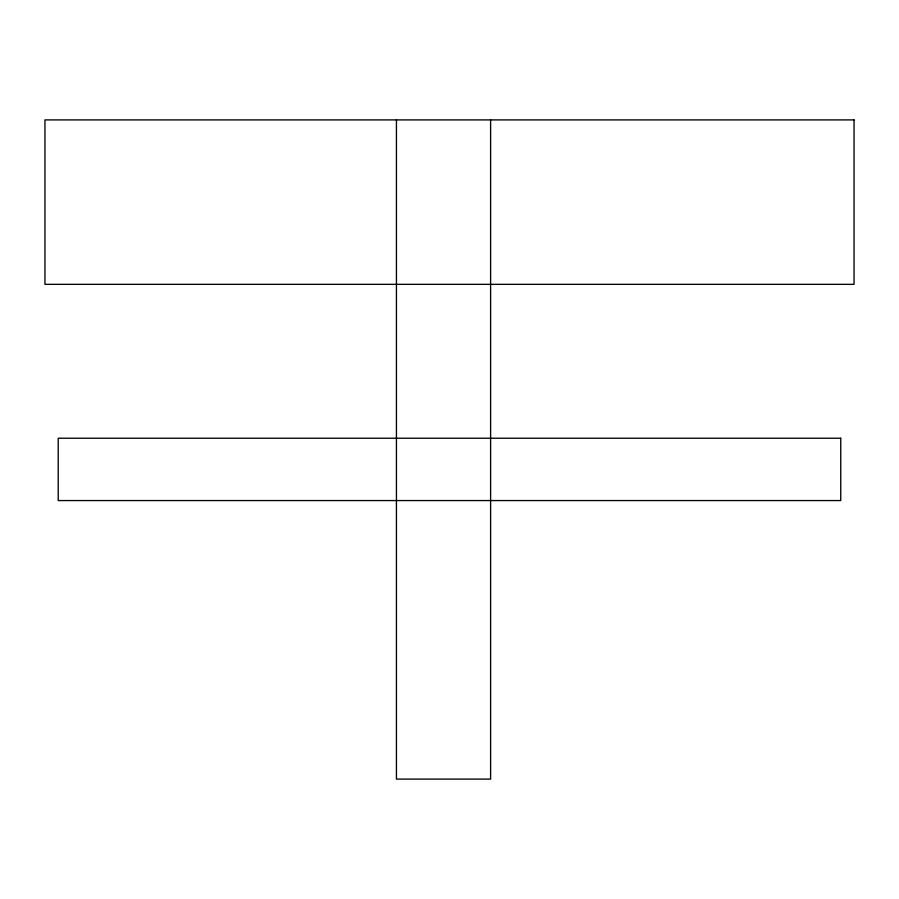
<?xml version="1.0" encoding="UTF-8"?>
<svg xmlns="http://www.w3.org/2000/svg" width="899" height="899" viewBox="0 0 899 899"><rect width="100%" height="100%" fill="white"/><g stroke="black" fill="none" stroke-linecap="round" stroke-linejoin="round"><path stroke-width="1.35" d="M490.607 119.904L490.607 779.096L396.437 779.096L396.437 119.904M854.05 119.904L44.95 119.904L44.95 284.342L854.05 284.342L854.05 119.904M840.745 438.229L58.21 438.229L58.21 500.563L840.745 500.563L840.745 438.229"/></g></svg>
